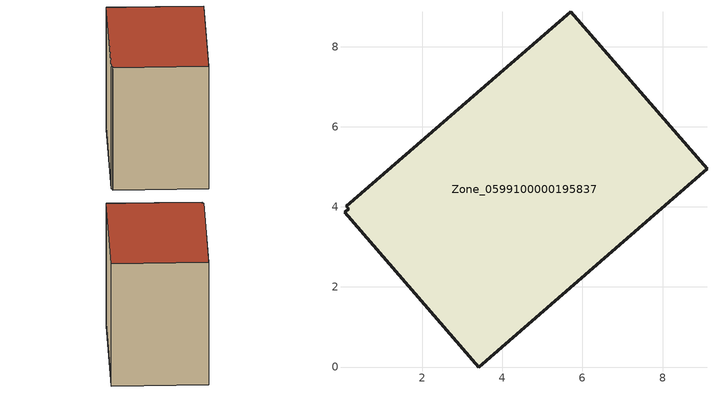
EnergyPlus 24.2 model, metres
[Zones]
Zone_0599100000195837
 floor ground (C_G): 9.11,4.95 3.41,0 0.06,3.87 0.16,3.95 0.1,4.02 5.71,8.87 z0
 wall outside (C_F): 9.11,4.95 5.71,8.87 0.1,4.02 0.16,3.95 0.06,3.87 3.41,0 9.11,4.95 z0:7.22
 roof outside (C_R): 3.41,0 9.11,4.95 5.71,8.87 0.1,4.02 0.16,3.95 0.06,3.87 z7.22
[BUILDING]
Pand.0599100000195837: North Axis=0; Terrain=City; Loads Convergence Tolerance Value=0.04; Temperature Convergence Tolerance Value=0.4; Solar Distribution=FullExterior; Maximum Number of Warmup Days=25; Minimum Number of Warmup Days=1
[Site:Location]
Rotterdam.The.Hague.AP_ZH_NLD Design_Conditions: Latitude=51.96; Longitude=4.45; Time Zone=1; Elevation=-4.5
[SITE:GROUNDTEMPERATURE:BUILDINGSURFACE]
18, 18, 18, 18, 18, 18, 18, 18, 18, 18, 18, 18
[MATERIAL] Thermal Absorptance=0.9; Solar Absorptance=0.7; Visible Absorptance=0.7
Name | Roughness | Thickness | Conductivity | Density | Specific Heat
G.TC.1946 | MediumSmooth | 0.15 | 1 | 540 | 1210
F.TC.1946 | Rough | 0.3 | 0.857143 | 1920 | 840
R.TC.1946 | MediumRough | 0.2 | 0.909091 | 1500 | 1000
[CONSTRUCTION]
C_G: G.TC.1946
C_F: F.TC.1946
C_R: R.TC.1946
[ZONE]
Zone_0599100000195837: Type=1; Multiplier=1; Ceiling Height=Autocalculate; Volume=Autocalculate; Floor Area=autocalculate; Part of Total Floor Area=Yes
[ZONEINFILTRATION:DESIGNFLOWRATE]
Infil_Zone_0599100000195837: Zone or ZoneList or Space or SpaceList=Zone_0599100000195837; Schedule=AlwaysOn; Design Flow Rate Calculation Method=Flow/Area; Flow Rate per Floor Area=0.003; Constant Term Coefficient=1; Temperature Term Coefficient=0; Velocity Term Coefficient=0; Velocity Squared Term Coefficient=0
[HVACTEMPLATE:ZONE:IDEALLOADSAIRSYSTEM]
Zone_0599100000195837: Maximum Heating Supply Air Temperature=50; Minimum Cooling Supply Air Temperature=13; Maximum Heating Supply Air Humidity Ratio=0.0156; Minimum Cooling Supply Air Humidity Ratio=0.0077; Heating Limit=NoLimit; Cooling Limit=NoLimit; Dehumidification Control Type=ConstantSensibleHeatRatio; Cooling Sensible Heat Ratio=0.7; Dehumidification Setpoint=60; Humidification Control Type=None; Humidification Setpoint=30; Outdoor Air Method=None; Outdoor Air Flow Rate per Person=0.00944; Outdoor Air Flow Rate per Zone Floor Area=0; Outdoor Air Flow Rate per Zone=0; Demand Controlled Ventilation Type=None; Outdoor Air Economizer Type=NoEconomizer; Heat Recovery Type=None; Sensible Heat Recovery Effectiveness=0.7; Latent Heat Recovery Effectiveness=0.65
[ZONECONTROL:THERMOSTAT]
ThermostatControl_Zone_0599100000195837: Zone or ZoneList=Zone_0599100000195837; Control Type Schedule=DualSetpointControlType; Control 1=Thermostat_Zone_0599100000195837; Temperature Difference Between Cutout And Setpoint=0
[THERMOSTATSETPOINT:DUALSETPOINT]
Thermostat_Zone_0599100000195837: Heating Setpoint Temperature Schedule=HeatingSetpoint_Zone_0599100000195837; Cooling Setpoint Temperature Schedule=CoolingSetpoint_Zone_0599100000195837
[SCHEDULE:COMPACT]
HeatingSetpoint_Zone_0599100000195837: Through: 12/31, For: AllDays, Until: 24:00, 21
CoolingSetpoint_Zone_0599100000195837: Through: 12/31, For: AllDays, Until: 24:00, 24
DualSetpointControlType: Through: 12/31, For: AllDays, Until: 24:00, 4
AlwaysOn: Through: 12/31, For: AllDays, Until: 24:00, 1
